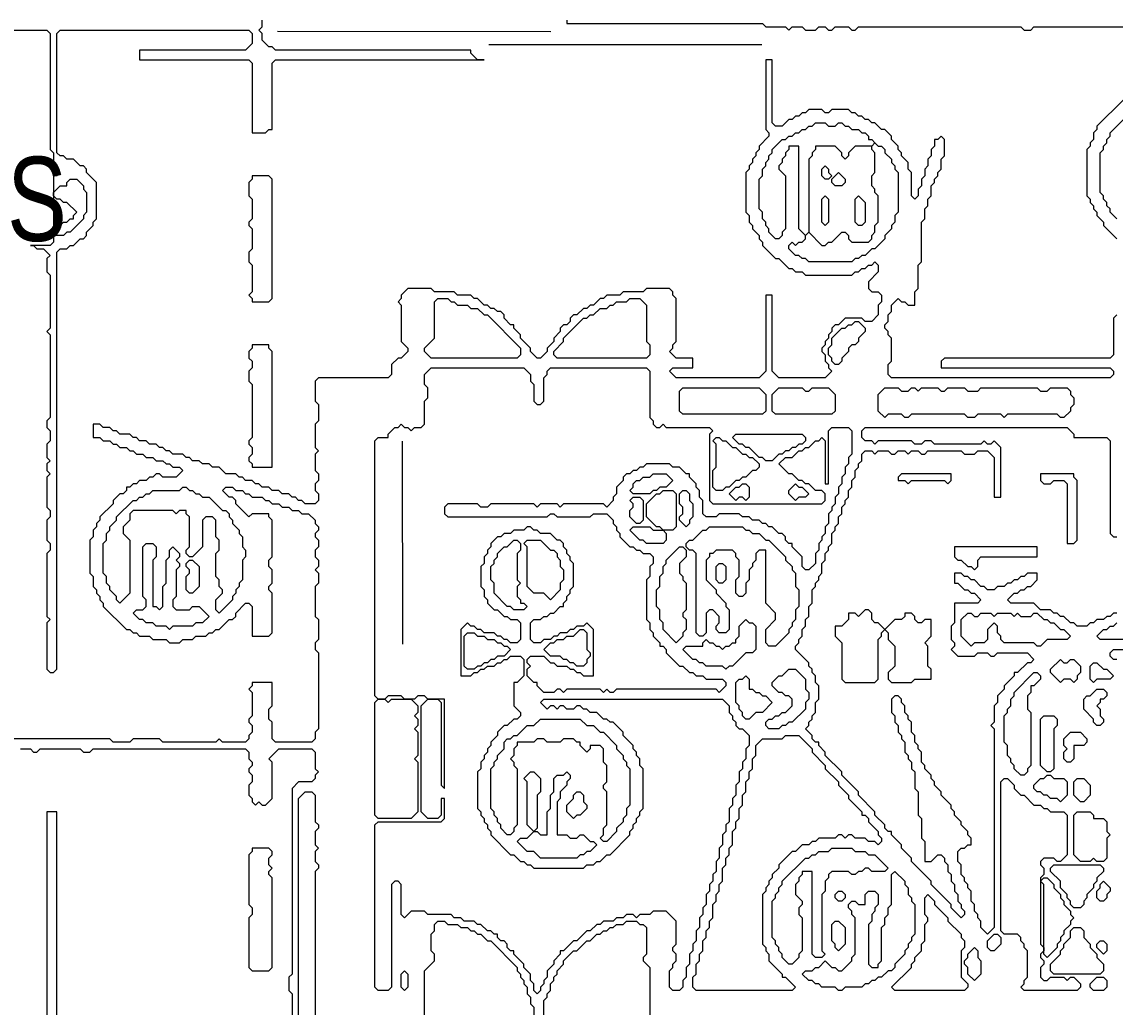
# Model space of a CAD drawing. Extents: x 25 to 4929, y 26 to 3478.
# Drawn here: x 3098.4 to 3428.5, y 2004 to 2301.5 of the extents above; entities that cross this region are included whole.
import ezdxf

# ---------------------------------------------------------------- set-up
doc = ezdxf.new("R2010")
doc.units = 0
for name, color, linetype, lineweight in [('OCR_TEXT', 6, 'Continuous', 0), ('TRACE_CURVE', 6, 'Continuous', 0), ('TRACE_STRAIGHT', 5, 'Continuous', 0), ('TRACE_TEXT_SYMBOL', 6, 'Continuous', 0)]:
    doc.layers.add(name, color=color, linetype=linetype, lineweight=lineweight)
doc.styles.add('wqy-unicode', font='wqy-unicode.lff')

msp = doc.modelspace()

# ---------------------------------------------------------------- linework, layer by layer
at = {"layer": 'TRACE_CURVE', "color": 6}
for points in [[(3106, 2151), (3106, 2145), (3107, 2144), (3107, 2142), (3106, 2141), (3106, 2122), (3107, 2121), (3106, 2120), (3106, 2106), (3107, 2105), (3108, 2105), (3109, 2106), (3109, 2232), (3110, 2233), (3112, 2233), (3113, 2234), (3114, 2234), (3116, 2236), (3117, 2236), (3118, 2237), (3118, 2238), (3120, 2240), (3120, 2241), (3121, 2242), (3121, 2253), (3118, 2256), (3118, 2257), (3117, 2258), (3116, 2258), (3114, 2260), (3112, 2260), (3111, 2261), (3110, 2261), (3109, 2262), (3109, 2298), (3110, 2299), (3167, 2299), (3168, 2298), (3168, 2295), (3166, 2293), (3134, 2293), (3134, 2290), (3167, 2290), (3168, 2289), (3168, 2268), (3172, 2268), (3173, 2269), (3174, 2269), (3174, 2289), (3175, 2290), (3238, 2290), (3236, 2290), (3234, 2292), (3234, 2293), (3175, 2293), (3174, 2294), (3173, 2294), (3171, 2296), (3171, 2298), (3170, 2299), (3171, 2300), (3171, 2302)], [(3055, 2299), (3106, 2299), (3107, 2298), (3107, 2263), (3108, 2262), (3108, 2257)], [(3341, 2274), (3340, 2275), (3336, 2275), (3335, 2274), (3334, 2274), (3333, 2273), (3332, 2273), (3331, 2272), (3330, 2272), (3328, 2270), (3326, 2270), (3325, 2271), (3325, 2290), (3323, 2290), (3323, 2269), (3324, 2268), (3324, 2267), (3321, 2264), (3321, 2263), (3320, 2262), (3320, 2261), (3319, 2260), (3319, 2259), (3318, 2258), (3318, 2257), (3317, 2256), (3317, 2244), (3318, 2243), (3318, 2241), (3319, 2240), (3319, 2239), (3321, 2237), (3321, 2236), (3322, 2235), (3322, 2234), (3326, 2230), (3327, 2230), (3330, 2227), (3331, 2227), (3332, 2226), (3334, 2226), (3335, 2225), (3349, 2225), (3350, 2226), (3351, 2226), (3352, 2227), (3353, 2227), (3354, 2228), (3355, 2228), (3356, 2229), (3357, 2228), (3357, 2226), (3354, 2223), (3354, 2221), (3355, 2220), (3357, 2220), (3358, 2219), (3358, 2217), (3357, 2216), (3357, 2213), (3355, 2211), (3353, 2211), (3352, 2212), (3347, 2212)], [(3361, 2216), (3363, 2218), (3364, 2217), (3365, 2217), (3366, 2216), (3368, 2216), (3368, 2220), (3369, 2221), (3369, 2228), (3370, 2229), (3370, 2241), (3371, 2242), (3371, 2245), (3372, 2246), (3372, 2248), (3373, 2249), (3373, 2252), (3374, 2253), (3374, 2254), (3375, 2255), (3375, 2256), (3376, 2257), (3376, 2260), (3377, 2261), (3377, 2266), (3376, 2267), (3375, 2266), (3374, 2266), (3374, 2264), (3373, 2263), (3373, 2261), (3372, 2260), (3372, 2258), (3371, 2257), (3371, 2255), (3370, 2254), (3370, 2252), (3369, 2251), (3369, 2249), (3368, 2248), (3367, 2249), (3367, 2256), (3366, 2257), (3366, 2259), (3364, 2261), (3364, 2262), (3363, 2263), (3363, 2264), (3361, 2266), (3361, 2267), (3359, 2269), (3358, 2269), (3356, 2271), (3355, 2271), (3354, 2272), (3353, 2272), (3352, 2273), (3351, 2273), (3350, 2274), (3349, 2274), (3348, 2275), (3343, 2275), (3342, 2274), (3341, 2274)], [(3337, 2270), (3338, 2271), (3341, 2271), (3342, 2270), (3344, 2270), (3345, 2271), (3346, 2271), (3347, 2270), (3348, 2270), (3349, 2269), (3351, 2269), (3352, 2268), (3353, 2268), (3354, 2267), (3354, 2266), (3355, 2266), (3356, 2265), (3355, 2264), (3350, 2264), (3348, 2262), (3348, 2261), (3347, 2260), (3346, 2261), (3346, 2262), (3344, 2264), (3338, 2264), (3338, 2263), (3337, 2262), (3337, 2261), (3336, 2260), (3336, 2238), (3335, 2237), (3333, 2239), (3333, 2264), (3330, 2264), (3330, 2263), (3329, 2262), (3329, 2261), (3328, 2260), (3328, 2259), (3327, 2258), (3327, 2257), (3329, 2255), (3329, 2239), (3328, 2238), (3328, 2237), (3327, 2236), (3326, 2236), (3324, 2238), (3324, 2239), (3323, 2240), (3323, 2241), (3322, 2242), (3322, 2244), (3321, 2245), (3321, 2254), (3322, 2255), (3322, 2257), (3323, 2258), (3323, 2259), (3324, 2260), (3324, 2261), (3325, 2262), (3325, 2263)], [(3325, 2263), (3328, 2266), (3329, 2266), (3330, 2267), (3331, 2267), (3332, 2268), (3333, 2268), (3334, 2269), (3335, 2269), (3336, 2270), (3337, 2270)], [(3108, 2257), (3109, 2257), (3110, 2256), (3109, 2255), (3108, 2255), (3108, 2239), (3109, 2240), (3110, 2240), (3111, 2241), (3112, 2241), (3113, 2242), (3114, 2242), (3114, 2243), (3115, 2244), (3112, 2247), (3111, 2247), (3110, 2248), (3109, 2248), (3108, 2249), (3108, 2250), (3110, 2252), (3112, 2252), (3112, 2253), (3113, 2254), (3115, 2254), (3117, 2252), (3117, 2251), (3118, 2250), (3118, 2244), (3117, 2243), (3117, 2242), (3113, 2238), (3112, 2238), (3111, 2237), (3108, 2237), (3108, 2235), (3107, 2234), (3101, 2234), (3102, 2234), (3103, 2233), (3105, 2233), (3107, 2231), (3106, 2230), (3106, 2226), (3107, 2225), (3107, 2209), (3106, 2208), (3107, 2207), (3107, 2182), (3106, 2181), (3106, 2179), (3107, 2178), (3107, 2175), (3106, 2174), (3106, 2170), (3107, 2169), (3106, 2168), (3106, 2166), (3107, 2165), (3106, 2164), (3106, 2155), (3107, 2154), (3107, 2152), (3106, 2151)], [(3252, 2203), (3249, 2206), (3249, 2207), (3247, 2209), (3247, 2210), (3246, 2210), (3244, 2212), (3244, 2213), (3243, 2214), (3242, 2214), (3241, 2215), (3240, 2215), (3239, 2216), (3238, 2216), (3236, 2218), (3235, 2218), (3234, 2219), (3230, 2219), (3229, 2220), (3223, 2220), (3222, 2221), (3215, 2221), (3213, 2219), (3213, 2218), (3212, 2217), (3213, 2216), (3213, 2205), (3215, 2203), (3215, 2202), (3213, 2200), (3212, 2200), (3210, 2198), (3210, 2195), (3209, 2194), (3188, 2194), (3187, 2193), (3187, 2187), (3188, 2186), (3188, 2181), (3187, 2180), (3187, 2173), (3188, 2172), (3187, 2171), (3187, 2166), (3188, 2165), (3188, 2163), (3187, 2162), (3187, 2160), (3188, 2159), (3188, 2157), (3187, 2156), (3184, 2156), (3183, 2157), (3182, 2157), (3181, 2158), (3180, 2158), (3179, 2159), (3177, 2159), (3176, 2160), (3174, 2160), (3173, 2161), (3171, 2161), (3170, 2162), (3169, 2162)], [(3347, 2212), (3345, 2210), (3344, 2210), (3343, 2209), (3343, 2208), (3342, 2207), (3342, 2206), (3341, 2205), (3341, 2204), (3340, 2203), (3340, 2202), (3341, 2201), (3341, 2199), (3342, 2198), (3342, 2197), (3343, 2196), (3341, 2194), (3327, 2194), (3325, 2196), (3325, 2219), (3323, 2219), (3323, 2196), (3321, 2194), (3296, 2194), (3294, 2196), (3295, 2197), (3301, 2197), (3301, 2200), (3296, 2200), (3294, 2202), (3295, 2203), (3295, 2204), (3296, 2205), (3296, 2218), (3295, 2219), (3295, 2220), (3294, 2221), (3287, 2221), (3286, 2220), (3280, 2220), (3279, 2219), (3275, 2219), (3274, 2218), (3273, 2218), (3271, 2216), (3270, 2216), (3269, 2215), (3268, 2215), (3266, 2213), (3265, 2213), (3264, 2212), (3264, 2211), (3263, 2210), (3262, 2210), (3261, 2209), (3261, 2208), (3259, 2206), (3259, 2205), (3257, 2203), (3257, 2202), (3255, 2200), (3254, 2200), (3252, 2202), (3252, 2203)], [(3429, 2213), (3428, 2212), (3428, 2201), (3427, 2200), (3377, 2200), (3376, 2199), (3376, 2197), (3427, 2197), (3428, 2196), (3428, 2195), (3427, 2194), (3361, 2194), (3360, 2195), (3360, 2198), (3361, 2199), (3361, 2206), (3360, 2207), (3360, 2208), (3359, 2209), (3359, 2210), (3360, 2211), (3360, 2213), (3361, 2214), (3361, 2216)], [(3215, 2179), (3216, 2178), (3217, 2179), (3219, 2179), (3220, 2180), (3220, 2187), (3221, 2188), (3221, 2191), (3220, 2192), (3220, 2195), (3222, 2197)], [(3222, 2197), (3250, 2197), (3252, 2195), (3252, 2193), (3253, 2192), (3253, 2187), (3254, 2186), (3255, 2186), (3256, 2187), (3256, 2194), (3257, 2195), (3257, 2196), (3258, 2197), (3287, 2197), (3288, 2196), (3288, 2182), (3289, 2181), (3289, 2180), (3290, 2179), (3291, 2179), (3292, 2180), (3293, 2179), (3306, 2179), (3307, 2178), (3306, 2177), (3306, 2157), (3307, 2156), (3340, 2156), (3341, 2157), (3341, 2159), (3340, 2160), (3338, 2160), (3336, 2162), (3335, 2162), (3334, 2163), (3333, 2163), (3331, 2165), (3330, 2165), (3327, 2168), (3329, 2170), (3331, 2170), (3333, 2172), (3334, 2172), (3335, 2173), (3336, 2173), (3338, 2175), (3339, 2175), (3340, 2176), (3341, 2175), (3341, 2162), (3342, 2162), (3342, 2178), (3343, 2179), (3348, 2179), (3349, 2178), (3349, 2171), (3348, 2170), (3348, 2168), (3347, 2167), (3347, 2165), (3346, 2164), (3346, 2162), (3345, 2161), (3345, 2159)], [(3169, 2162), (3168, 2163), (3166, 2163), (3165, 2164), (3164, 2164), (3163, 2165), (3160, 2165), (3158, 2167), (3156, 2167), (3155, 2168), (3153, 2168), (3152, 2169), (3150, 2169), (3149, 2170), (3148, 2170), (3147, 2171), (3144, 2171), (3143, 2172), (3142, 2172), (3141, 2173), (3140, 2173), (3139, 2174), (3137, 2174), (3136, 2175), (3134, 2175), (3133, 2176), (3132, 2176), (3131, 2177), (3128, 2177), (3127, 2178), (3126, 2178), (3125, 2179), (3123, 2179), (3122, 2180), (3120, 2180), (3120, 2176), (3122, 2176), (3123, 2175), (3125, 2175), (3126, 2174), (3127, 2174), (3128, 2173), (3130, 2173), (3131, 2172), (3132, 2172), (3133, 2171), (3135, 2171), (3136, 2170), (3138, 2170), (3139, 2169), (3141, 2169), (3142, 2168), (3143, 2168), (3144, 2167), (3146, 2167), (3147, 2166), (3145, 2164), (3141, 2164), (3140, 2165), (3139, 2165), (3138, 2164), (3137, 2164), (3136, 2163), (3134, 2163)], [(3245, 2023), (3244, 2024), (3243, 2024), (3242, 2025), (3242, 2026), (3241, 2026), (3240, 2027), (3239, 2027), (3237, 2029), (3236, 2029), (3235, 2030), (3232, 2030), (3231, 2031), (3229, 2031), (3228, 2032), (3221, 2032), (3220, 2033), (3216, 2033), (3214, 2031), (3213, 2032), (3213, 2041), (3212, 2042), (3211, 2042), (3210, 2041), (3210, 2010), (3209, 2009), (3206, 2009), (3205, 2010), (3205, 2059), (3206, 2060), (3225, 2060), (3226, 2061), (3226, 2067), (3225, 2067), (3225, 2062), (3224, 2061), (3221, 2061), (3219, 2063), (3219, 2095), (3221, 2097), (3224, 2097), (3225, 2096), (3225, 2071), (3226, 2070), (3226, 2097), (3221, 2097), (3220, 2098), (3218, 2098), (3217, 2097), (3214, 2097), (3213, 2098), (3209, 2098), (3208, 2097), (3206, 2097), (3205, 2098), (3205, 2175), (3206, 2176), (3209, 2176), (3209, 2177), (3211, 2179), (3212, 2179), (3213, 2180), (3214, 2179), (3215, 2179)], [(3352, 2178), (3353, 2179), (3414, 2179), (3416, 2177), (3416, 2176), (3426, 2176), (3427, 2175), (3427, 2147), (3428, 2146), (3429, 2146)], [(3357, 2172), (3360, 2172), (3361, 2171), (3362, 2171), (3363, 2172), (3365, 2172), (3366, 2171), (3367, 2172), (3369, 2172), (3370, 2171), (3371, 2171), (3372, 2172), (3382, 2172), (3383, 2171), (3386, 2171), (3387, 2172), (3390, 2172), (3392, 2170), (3392, 2158), (3394, 2158), (3394, 2173), (3392, 2175), (3391, 2174), (3390, 2174), (3389, 2175), (3388, 2174), (3374, 2174), (3373, 2175), (3371, 2175), (3370, 2174), (3368, 2174), (3367, 2175), (3357, 2175), (3356, 2174), (3355, 2175), (3353, 2175), (3352, 2176), (3352, 2178)], [(3338, 2084), (3337, 2085), (3337, 2086), (3335, 2088), (3336, 2089), (3336, 2090), (3337, 2091), (3337, 2092), (3338, 2093), (3338, 2096), (3339, 2097), (3339, 2101), (3338, 2102), (3338, 2104), (3337, 2105), (3337, 2106), (3336, 2107), (3336, 2108), (3332, 2112), (3332, 2113), (3333, 2114), (3333, 2115), (3334, 2116), (3334, 2118), (3335, 2119), (3335, 2121), (3336, 2122), (3336, 2125), (3337, 2126), (3337, 2130), (3338, 2131), (3338, 2132), (3339, 2133), (3339, 2134), (3340, 2135), (3340, 2138), (3341, 2139), (3341, 2141), (3342, 2142), (3342, 2143), (3343, 2144), (3343, 2147), (3344, 2148), (3344, 2149), (3345, 2150), (3345, 2152), (3346, 2153), (3346, 2155), (3347, 2156), (3347, 2157), (3348, 2158), (3348, 2160), (3349, 2161), (3349, 2163), (3350, 2164), (3350, 2166), (3351, 2167), (3351, 2168), (3352, 2169), (3352, 2171), (3353, 2172), (3355, 2172), (3356, 2171), (3357, 2172)], [(3345, 2159), (3344, 2158), (3344, 2156), (3343, 2155), (3343, 2154), (3342, 2153), (3342, 2150), (3341, 2149), (3341, 2147), (3340, 2146), (3340, 2145), (3339, 2144), (3339, 2142), (3338, 2141), (3338, 2138), (3336, 2136), (3335, 2136), (3334, 2137), (3334, 2140), (3331, 2143), (3331, 2144), (3330, 2144), (3329, 2145), (3329, 2146), (3328, 2147), (3327, 2147), (3325, 2149), (3324, 2149), (3323, 2150), (3322, 2150), (3321, 2151), (3319, 2151), (3318, 2152), (3316, 2152), (3315, 2153), (3309, 2153), (3308, 2152), (3305, 2152), (3304, 2153), (3304, 2157), (3303, 2158), (3303, 2160), (3302, 2161), (3302, 2162), (3300, 2164), (3300, 2165), (3299, 2165), (3297, 2167), (3295, 2167), (3294, 2168), (3287, 2168), (3286, 2167), (3285, 2167), (3284, 2166), (3283, 2166), (3282, 2165), (3281, 2165), (3280, 2164), (3280, 2163), (3278, 2161), (3278, 2159), (3277, 2158), (3277, 2157), (3275, 2155)], [(3134, 2163), (3133, 2162), (3132, 2162), (3131, 2161), (3130, 2161), (3130, 2160), (3129, 2159), (3128, 2159), (3126, 2157), (3126, 2156), (3122, 2152), (3122, 2151), (3121, 2150), (3121, 2149), (3120, 2148), (3120, 2146), (3119, 2145), (3119, 2135), (3120, 2134), (3120, 2131), (3121, 2130), (3121, 2129), (3122, 2128), (3122, 2127), (3123, 2126), (3123, 2125), (3130, 2118), (3131, 2118), (3132, 2117), (3133, 2117), (3134, 2116), (3137, 2116), (3138, 2115), (3142, 2115), (3143, 2114), (3146, 2114), (3147, 2115), (3150, 2115), (3151, 2116), (3154, 2116), (3155, 2117), (3156, 2117), (3157, 2118), (3158, 2118), (3161, 2121), (3162, 2121), (3163, 2122), (3163, 2123), (3166, 2126), (3167, 2126), (3168, 2125), (3168, 2116), (3173, 2116), (3174, 2117), (3174, 2129), (3173, 2130), (3173, 2131), (3174, 2132), (3174, 2136), (3173, 2137), (3173, 2139), (3174, 2140), (3174, 2151), (3173, 2152)], [(3131, 2129), (3128, 2126), (3127, 2127), (3127, 2128), (3125, 2130), (3125, 2131), (3124, 2132), (3124, 2134), (3123, 2135), (3123, 2144), (3124, 2145), (3124, 2147), (3125, 2148), (3125, 2149), (3127, 2151), (3127, 2152), (3132, 2157), (3133, 2157), (3134, 2158), (3135, 2158), (3136, 2159), (3137, 2159), (3138, 2160), (3146, 2160)], [(3146, 2160), (3147, 2161), (3148, 2161), (3149, 2160), (3150, 2160), (3151, 2159), (3152, 2159), (3153, 2158), (3155, 2158), (3159, 2154), (3160, 2154), (3161, 2153), (3161, 2152), (3162, 2151), (3162, 2150), (3164, 2148), (3164, 2147), (3165, 2146), (3165, 2143), (3166, 2142), (3166, 2140), (3165, 2139), (3165, 2133), (3164, 2132), (3164, 2131), (3163, 2130), (3163, 2129), (3162, 2128), (3162, 2127), (3158, 2123), (3157, 2124), (3157, 2127), (3159, 2129), (3159, 2130), (3158, 2131), (3158, 2133), (3157, 2134), (3157, 2141), (3158, 2142), (3158, 2145), (3157, 2146), (3157, 2151), (3156, 2152), (3154, 2152), (3153, 2151), (3153, 2143), (3150, 2140), (3149, 2140), (3148, 2141), (3148, 2142), (3149, 2143), (3149, 2152), (3148, 2153), (3148, 2154), (3146, 2154), (3145, 2153), (3144, 2154), (3132, 2154), (3131, 2153), (3131, 2151), (3129, 2149), (3129, 2147), (3131, 2145), (3131, 2129)], [(3173, 2152), (3173, 2153), (3168, 2153), (3167, 2152), (3163, 2156), (3163, 2157), (3162, 2158), (3161, 2158), (3159, 2160), (3160, 2161), (3162, 2161), (3163, 2160), (3165, 2160), (3166, 2159), (3167, 2159), (3168, 2158), (3171, 2158), (3172, 2157), (3173, 2157), (3174, 2156), (3176, 2156), (3177, 2155), (3179, 2155), (3180, 2154), (3182, 2154), (3183, 2153), (3185, 2153), (3187, 2151), (3187, 2150), (3188, 2149), (3188, 2148), (3187, 2147), (3187, 2146), (3188, 2145), (3188, 2143), (3187, 2142), (3187, 2140), (3188, 2139), (3188, 2137), (3187, 2136), (3188, 2135), (3188, 2132), (3187, 2131), (3187, 2122), (3188, 2121), (3188, 2115), (3187, 2114), (3187, 2112), (3188, 2111), (3188, 2088), (3187, 2087), (3187, 2085), (3186, 2084), (3175, 2084), (3174, 2085), (3174, 2090), (3173, 2091), (3173, 2094), (3174, 2095), (3174, 2102), (3168, 2102), (3168, 2101), (3167, 2100), (3168, 2099)], [(3275, 2155), (3274, 2156), (3262, 2156), (3261, 2155), (3260, 2156), (3255, 2156), (3254, 2155), (3253, 2156), (3240, 2156), (3239, 2155), (3237, 2155), (3236, 2156), (3227, 2156), (3226, 2155), (3226, 2153), (3227, 2152), (3257, 2152), (3258, 2153), (3259, 2153), (3260, 2152), (3270, 2152), (3271, 2153), (3275, 2153), (3277, 2151), (3277, 2150), (3278, 2149), (3278, 2148), (3279, 2147), (3279, 2146), (3282, 2143), (3283, 2143), (3284, 2142), (3285, 2142), (3286, 2141), (3288, 2141), (3289, 2140), (3289, 2138), (3288, 2137), (3288, 2134), (3287, 2133), (3287, 2121), (3288, 2120), (3288, 2118), (3289, 2117), (3289, 2116), (3291, 2114), (3291, 2113), (3292, 2113), (3293, 2112), (3293, 2111), (3297, 2107), (3298, 2107), (3300, 2105), (3301, 2105), (3302, 2104), (3304, 2104), (3305, 2103), (3310, 2103), (3311, 2102), (3311, 2101), (3309, 2099), (3308, 2100), (3278, 2100), (3277, 2099)], [(3264, 2140), (3263, 2141), (3263, 2142), (3262, 2143), (3262, 2144), (3261, 2145), (3260, 2145), (3258, 2147), (3255, 2147), (3254, 2148), (3253, 2148), (3252, 2149), (3251, 2149), (3250, 2148), (3247, 2148), (3246, 2147), (3244, 2147), (3243, 2146), (3242, 2146), (3240, 2144), (3240, 2143), (3239, 2142), (3239, 2141), (3238, 2140), (3238, 2138), (3237, 2137), (3237, 2131), (3238, 2130), (3238, 2128), (3239, 2127), (3239, 2126), (3241, 2124), (3242, 2124), (3244, 2122), (3245, 2122), (3246, 2121), (3248, 2121), (3249, 2120), (3249, 2115), (3248, 2114), (3246, 2114), (3245, 2115), (3244, 2115), (3243, 2116), (3242, 2116), (3241, 2117), (3238, 2117), (3237, 2118), (3236, 2118), (3235, 2119), (3234, 2119), (3233, 2120), (3231, 2118), (3231, 2104), (3234, 2104), (3235, 2105), (3236, 2105), (3237, 2106), (3238, 2106), (3239, 2107), (3241, 2107), (3242, 2108), (3243, 2108), (3244, 2109)], [(3305, 2148), (3306, 2149), (3316, 2149), (3317, 2148), (3318, 2148), (3319, 2147), (3321, 2147), (3323, 2145), (3324, 2145), (3329, 2140), (3329, 2139), (3331, 2137), (3331, 2136), (3332, 2135), (3332, 2131), (3333, 2130), (3333, 2125), (3332, 2124), (3332, 2121), (3331, 2120), (3331, 2119), (3330, 2118), (3330, 2117), (3326, 2113), (3324, 2113), (3323, 2114), (3323, 2118), (3326, 2121), (3326, 2123), (3323, 2126), (3323, 2142), (3321, 2142), (3320, 2141), (3320, 2139), (3319, 2138), (3319, 2137), (3318, 2136), (3318, 2133), (3317, 2132), (3317, 2129), (3316, 2128), (3315, 2128), (3314, 2129), (3314, 2133), (3315, 2134), (3315, 2139), (3314, 2140), (3314, 2141), (3313, 2142), (3308, 2142), (3307, 2141), (3306, 2141), (3306, 2140), (3305, 2139), (3305, 2133), (3308, 2130), (3308, 2129), (3311, 2126), (3311, 2125), (3312, 2124), (3312, 2118), (3311, 2117), (3309, 2117), (3308, 2118)], [(3308, 2118), (3308, 2119), (3309, 2120), (3309, 2122), (3307, 2124), (3306, 2124), (3305, 2123), (3305, 2117), (3304, 2116), (3303, 2116), (3302, 2117), (3302, 2141), (3301, 2142), (3300, 2142), (3299, 2143), (3299, 2144), (3300, 2145), (3301, 2145), (3304, 2148), (3305, 2148)], [(3277, 2099), (3276, 2099), (3275, 2100), (3274, 2099), (3273, 2100), (3263, 2100), (3262, 2099), (3261, 2100), (3260, 2100), (3259, 2099), (3256, 2099), (3254, 2101), (3254, 2102), (3253, 2102), (3251, 2104), (3251, 2106), (3252, 2107), (3251, 2108), (3251, 2109), (3252, 2110), (3256, 2110), (3258, 2108), (3259, 2108), (3260, 2107), (3263, 2107), (3264, 2106), (3265, 2106), (3266, 2105), (3267, 2105), (3268, 2104), (3271, 2104), (3271, 2118), (3269, 2120), (3268, 2119), (3266, 2119), (3265, 2118), (3264, 2118), (3263, 2117), (3261, 2117), (3260, 2116), (3259, 2116), (3258, 2115), (3256, 2115), (3255, 2114), (3253, 2114), (3252, 2115), (3252, 2120), (3253, 2121), (3255, 2121), (3256, 2122), (3257, 2122), (3258, 2123), (3259, 2123), (3261, 2125), (3262, 2125), (3262, 2126), (3263, 2127), (3263, 2128), (3264, 2129), (3264, 2130), (3265, 2131), (3265, 2138), (3264, 2139), (3264, 2140)], [(3411, 2123), (3410, 2123), (3409, 2124), (3406, 2124), (3404, 2126), (3397, 2126), (3396, 2127), (3398, 2129), (3399, 2129), (3400, 2130), (3401, 2130), (3402, 2131), (3403, 2131), (3405, 2133), (3405, 2135), (3402, 2135), (3401, 2134), (3400, 2134), (3399, 2133), (3398, 2133), (3397, 2132), (3396, 2132), (3395, 2131), (3393, 2131), (3392, 2130), (3390, 2130), (3389, 2131), (3388, 2131), (3386, 2133), (3385, 2133), (3384, 2134), (3383, 2134), (3382, 2135), (3380, 2135), (3380, 2132), (3381, 2132), (3383, 2130), (3384, 2130), (3385, 2129), (3386, 2129), (3388, 2127), (3387, 2126), (3380, 2126), (3380, 2120), (3379, 2119), (3379, 2115), (3380, 2114), (3380, 2113), (3379, 2112), (3381, 2110), (3386, 2110), (3387, 2111), (3390, 2111), (3391, 2110), (3392, 2110), (3393, 2111), (3402, 2111), (3404, 2109), (3403, 2108), (3402, 2108), (3399, 2105), (3398, 2105), (3398, 2104), (3395, 2101)], [(3429, 2123), (3428, 2123), (3427, 2122), (3426, 2122), (3425, 2121), (3423, 2121), (3422, 2120), (3421, 2120), (3420, 2119), (3417, 2119), (3416, 2120), (3415, 2120), (3413, 2122), (3412, 2122), (3411, 2123)], [(3432, 2115), (3424, 2115), (3423, 2116), (3425, 2118), (3426, 2118), (3427, 2119), (3428, 2119), (3429, 2120)], [(3244, 2109), (3245, 2109), (3246, 2110), (3249, 2110), (3250, 2109), (3250, 2104), (3248, 2102), (3247, 2102), (3247, 2095), (3249, 2093), (3249, 2092), (3248, 2091), (3247, 2091), (3245, 2089), (3244, 2089), (3242, 2087), (3242, 2086), (3240, 2084), (3240, 2083), (3239, 2082), (3239, 2081), (3238, 2080), (3238, 2079), (3237, 2078), (3237, 2076), (3236, 2075), (3236, 2064), (3237, 2063), (3237, 2062), (3238, 2061), (3238, 2060), (3239, 2059), (3239, 2058), (3240, 2057), (3240, 2056), (3246, 2050), (3247, 2050), (3249, 2048), (3250, 2048), (3251, 2047), (3252, 2047), (3253, 2046), (3268, 2046), (3269, 2047), (3271, 2047), (3272, 2048), (3273, 2048), (3275, 2050), (3276, 2050), (3282, 2056), (3282, 2057), (3283, 2058), (3283, 2059), (3284, 2060), (3284, 2061), (3285, 2062), (3285, 2063), (3286, 2064), (3286, 2076), (3285, 2077), (3285, 2079), (3284, 2080), (3284, 2081), (3283, 2082)], [(3429, 2109), (3428, 2109), (3427, 2110), (3427, 2111), (3428, 2112), (3433, 2112)], [(3395, 2101), (3395, 2100), (3393, 2098), (3393, 2096), (3392, 2095), (3392, 2090), (3391, 2089), (3392, 2088), (3392, 2028), (3390, 2026), (3388, 2028), (3388, 2030), (3387, 2031), (3387, 2032), (3386, 2033), (3386, 2035), (3385, 2036), (3385, 2039), (3384, 2040), (3384, 2041), (3383, 2042), (3383, 2043), (3382, 2044), (3382, 2047), (3381, 2048), (3381, 2051), (3382, 2052), (3383, 2052), (3384, 2053), (3385, 2053), (3385, 2055), (3384, 2056), (3384, 2057), (3382, 2059), (3382, 2060), (3380, 2062), (3380, 2063), (3379, 2064), (3379, 2065), (3376, 2068), (3376, 2069), (3374, 2071), (3374, 2072), (3373, 2073), (3373, 2074), (3371, 2076), (3371, 2077), (3370, 2078), (3370, 2081), (3369, 2082), (3369, 2083), (3368, 2084), (3368, 2086), (3367, 2087), (3367, 2090), (3366, 2091), (3366, 2092), (3365, 2093), (3365, 2095), (3364, 2096), (3364, 2097), (3363, 2098), (3362, 2098), (3361, 2097)], [(3168, 2099), (3168, 2092), (3167, 2091), (3167, 2090), (3168, 2089), (3168, 2087), (3167, 2086), (3167, 2085), (3166, 2084), (3159, 2084), (3158, 2085), (3157, 2084), (3141, 2084), (3140, 2085), (3132, 2085), (3131, 2084), (3126, 2084), (3125, 2085), (3081, 2085)], [(3283, 2082), (3283, 2083), (3280, 2086), (3280, 2087), (3277, 2090), (3276, 2090), (3275, 2091), (3274, 2091), (3272, 2093), (3270, 2093), (3269, 2094), (3268, 2094), (3267, 2095), (3266, 2095), (3265, 2094), (3263, 2094), (3262, 2095), (3261, 2095), (3260, 2094), (3259, 2095), (3258, 2095), (3257, 2094), (3255, 2096), (3256, 2097), (3310, 2097), (3312, 2095), (3312, 2093), (3313, 2092), (3313, 2091), (3314, 2090), (3314, 2089), (3315, 2088), (3316, 2088), (3318, 2086), (3318, 2083), (3317, 2082), (3317, 2079), (3316, 2078), (3316, 2076), (3315, 2075), (3315, 2072), (3314, 2071), (3314, 2068), (3313, 2067), (3313, 2065), (3312, 2064), (3312, 2060), (3311, 2059), (3311, 2057), (3310, 2056), (3310, 2053), (3309, 2052), (3309, 2049), (3308, 2048), (3308, 2045), (3307, 2044), (3307, 2042), (3306, 2041), (3306, 2039), (3305, 2038), (3305, 2035), (3304, 2034), (3304, 2032), (3303, 2031)], [(3361, 2097), (3361, 2093), (3362, 2092), (3362, 2090), (3363, 2089), (3363, 2087), (3364, 2086), (3364, 2085), (3365, 2084), (3365, 2081), (3366, 2080), (3366, 2079), (3367, 2078), (3367, 2076), (3368, 2075), (3368, 2070), (3369, 2069), (3369, 2062), (3370, 2061), (3370, 2055), (3371, 2054), (3371, 2048), (3373, 2048), (3375, 2050), (3376, 2050), (3377, 2049), (3377, 2048), (3378, 2047), (3378, 2045), (3379, 2044), (3379, 2042), (3380, 2041), (3380, 2039), (3381, 2038), (3381, 2036), (3382, 2035), (3382, 2034), (3383, 2033), (3383, 2032), (3382, 2031), (3379, 2034), (3379, 2035), (3373, 2041), (3373, 2042), (3367, 2048), (3367, 2049), (3364, 2052), (3364, 2053), (3361, 2056), (3361, 2057), (3360, 2057), (3359, 2058), (3359, 2059), (3356, 2062), (3356, 2063), (3351, 2068), (3351, 2069), (3346, 2074), (3346, 2075), (3341, 2080), (3341, 2081), (3339, 2083), (3339, 2084), (3338, 2084)], [(3242, 2061), (3241, 2062), (3241, 2063), (3240, 2064), (3240, 2076), (3241, 2077), (3241, 2078), (3242, 2079), (3242, 2080), (3244, 2082), (3244, 2084), (3245, 2085), (3246, 2085), (3247, 2086), (3248, 2086), (3251, 2089), (3253, 2089), (3255, 2091)], [(3255, 2091), (3267, 2091), (3269, 2089), (3271, 2089), (3273, 2087), (3274, 2087), (3278, 2083), (3278, 2082), (3280, 2080), (3280, 2079), (3281, 2078), (3281, 2077), (3282, 2076), (3282, 2065), (3281, 2064), (3281, 2062), (3280, 2061), (3280, 2060), (3278, 2058), (3278, 2057), (3275, 2054), (3274, 2054), (3273, 2055), (3274, 2056), (3274, 2058), (3275, 2059), (3275, 2069), (3274, 2070), (3274, 2071), (3275, 2072), (3275, 2077), (3274, 2078), (3274, 2082), (3273, 2083), (3270, 2083), (3270, 2082), (3269, 2081), (3267, 2083), (3267, 2084), (3266, 2084), (3265, 2085), (3262, 2085), (3261, 2084), (3257, 2084), (3256, 2085), (3254, 2085), (3253, 2084), (3248, 2084), (3248, 2083), (3247, 2082), (3247, 2080), (3246, 2079), (3247, 2078), (3247, 2077), (3248, 2076), (3248, 2059), (3247, 2058), (3247, 2057), (3246, 2056), (3245, 2056), (3243, 2058), (3243, 2059), (3242, 2060), (3242, 2061)], [(3328, 2085), (3329, 2086), (3333, 2086), (3337, 2082), (3337, 2081), (3341, 2077), (3341, 2076), (3345, 2072), (3345, 2071), (3348, 2068), (3348, 2067), (3352, 2063), (3352, 2062), (3353, 2062), (3354, 2061), (3354, 2060), (3357, 2057), (3357, 2056), (3358, 2055), (3358, 2054), (3357, 2053), (3356, 2054), (3354, 2054), (3353, 2055), (3350, 2055), (3349, 2056), (3348, 2056), (3347, 2055), (3346, 2056), (3345, 2056), (3344, 2055), (3339, 2055), (3338, 2054), (3337, 2054), (3336, 2053), (3334, 2053), (3332, 2051), (3331, 2051), (3327, 2047), (3327, 2046), (3325, 2044), (3325, 2043), (3324, 2042), (3324, 2041), (3323, 2040), (3323, 2039), (3322, 2038), (3322, 2023), (3323, 2022), (3323, 2021), (3324, 2020), (3324, 2018), (3328, 2014), (3328, 2013), (3329, 2013), (3332, 2010), (3331, 2009), (3302, 2009), (3301, 2010), (3301, 2013), (3302, 2014), (3302, 2017), (3303, 2018), (3303, 2020)], [(3303, 2020), (3304, 2021), (3304, 2024), (3305, 2025), (3305, 2027), (3306, 2028), (3306, 2030), (3307, 2031), (3307, 2035), (3308, 2036), (3308, 2038), (3309, 2039), (3309, 2041), (3310, 2042), (3310, 2046), (3311, 2047), (3311, 2049), (3312, 2050), (3312, 2052), (3313, 2053), (3313, 2057), (3314, 2058), (3314, 2060), (3315, 2061), (3315, 2064), (3316, 2065), (3316, 2068), (3317, 2069), (3317, 2072), (3318, 2073), (3318, 2075), (3319, 2076), (3319, 2079), (3320, 2080), (3320, 2083), (3322, 2085), (3328, 2085)], [(3098, 2082), (3101, 2082), (3102, 2081), (3103, 2081)], [(3103, 2081), (3104, 2082), (3116, 2082), (3117, 2081), (3119, 2081), (3120, 2082), (3166, 2082), (3167, 2081), (3167, 2079), (3168, 2078), (3168, 2077), (3167, 2076), (3167, 2075), (3168, 2074), (3168, 2072), (3167, 2071), (3167, 2068), (3168, 2067), (3168, 2066), (3169, 2065), (3170, 2066), (3171, 2065), (3172, 2065), (3174, 2067), (3174, 2078), (3173, 2079), (3176, 2082), (3186, 2082), (3187, 2081), (3187, 2076), (3188, 2075), (3187, 2074), (3187, 2073), (3186, 2072), (3182, 2072), (3180, 2070), (3180, 2014), (3179, 2013), (3179, 2009), (3180, 2008), (3180, 1997)], [(3109, 1958), (3109, 2063), (3106, 2063), (3106, 1960)], [(3361, 2044), (3362, 2045), (3365, 2042), (3365, 2041), (3366, 2040), (3366, 2038), (3367, 2037), (3367, 2036), (3368, 2035), (3368, 2026), (3367, 2025), (3367, 2024), (3366, 2023), (3366, 2022), (3365, 2021), (3365, 2020), (3362, 2017), (3362, 2016), (3361, 2015), (3360, 2015), (3358, 2013), (3357, 2013), (3356, 2012), (3355, 2012), (3354, 2011), (3353, 2011), (3352, 2010), (3347, 2010), (3346, 2009), (3345, 2009), (3344, 2010), (3340, 2010), (3339, 2011), (3338, 2011), (3337, 2012), (3336, 2012), (3334, 2014), (3335, 2015), (3337, 2015), (3338, 2016), (3339, 2016), (3341, 2018), (3343, 2016), (3344, 2016), (3345, 2015), (3346, 2015), (3349, 2018), (3349, 2019), (3350, 2020), (3350, 2031), (3349, 2032), (3349, 2033), (3348, 2034), (3348, 2035), (3349, 2036), (3350, 2036), (3351, 2035), (3353, 2035), (3353, 2038), (3354, 2039), (3356, 2039), (3357, 2038), (3357, 2035), (3356, 2034)], [(3356, 2034), (3356, 2033), (3355, 2032), (3355, 2030), (3354, 2029), (3354, 2017), (3355, 2016), (3357, 2016), (3357, 2017), (3358, 2018), (3358, 2028), (3359, 2029), (3359, 2031), (3360, 2032), (3360, 2034), (3361, 2035), (3361, 2044)], [(3223, 2029), (3224, 2030), (3226, 2030), (3227, 2029), (3230, 2029), (3231, 2028), (3233, 2028), (3234, 2027), (3235, 2027), (3236, 2026), (3237, 2026), (3239, 2024), (3240, 2024), (3248, 2016), (3248, 2015), (3249, 2014), (3249, 2013), (3250, 2012), (3250, 2011), (3251, 2010), (3251, 2008), (3252, 2007), (3252, 2005), (3253, 2004), (3253, 2000)], [(3303, 2031), (3303, 2028), (3302, 2027), (3302, 2024), (3301, 2023), (3301, 2021), (3300, 2020), (3300, 2017), (3299, 2016), (3299, 2013), (3298, 2012), (3298, 2010), (3297, 2009), (3295, 2009), (3294, 2010), (3294, 2015), (3295, 2016), (3295, 2017), (3296, 2018), (3296, 2020), (3295, 2021), (3295, 2022), (3296, 2023), (3296, 2030), (3293, 2033), (3289, 2033), (3288, 2032), (3285, 2032), (3284, 2031), (3283, 2032), (3281, 2032), (3280, 2031), (3278, 2031), (3277, 2030), (3274, 2030), (3273, 2029), (3272, 2029), (3270, 2027), (3269, 2027), (3266, 2024), (3265, 2024), (3262, 2021), (3261, 2021), (3261, 2020), (3259, 2018), (3259, 2017), (3257, 2015), (3257, 2013), (3256, 2012), (3256, 2011), (3255, 2010), (3255, 2009), (3254, 2008), (3253, 2009), (3253, 2011), (3252, 2012), (3252, 2014), (3250, 2016), (3250, 2017), (3247, 2020), (3247, 2021), (3246, 2021), (3245, 2022), (3245, 2023)], [(3256, 1999), (3256, 2006), (3257, 2007), (3257, 2008), (3258, 2009), (3258, 2011), (3259, 2012), (3259, 2013), (3260, 2014), (3260, 2015), (3262, 2017), (3262, 2018), (3265, 2021), (3266, 2021), (3269, 2024), (3270, 2024), (3272, 2026), (3273, 2026), (3274, 2027), (3275, 2027), (3276, 2028), (3277, 2028), (3278, 2029), (3280, 2029), (3281, 2030), (3284, 2030), (3285, 2029), (3286, 2029), (3287, 2028), (3287, 2020), (3286, 2019), (3286, 2018), (3288, 2016), (3288, 1993)], [(3220, 1992), (3220, 2015), (3223, 2018), (3223, 2020), (3222, 2021), (3222, 2026), (3223, 2027), (3223, 2029)]]:
    msp.add_lwpolyline(points, dxfattribs=at)
for points in [[(3355, 2264), (3356, 2265), (3357, 2264), (3358, 2264), (3359, 2263), (3359, 2262), (3361, 2260), (3361, 2259), (3362, 2258), (3362, 2257), (3363, 2256), (3363, 2244), (3362, 2243), (3362, 2241), (3361, 2240), (3361, 2239), (3359, 2237), (3359, 2236), (3356, 2233), (3355, 2233), (3353, 2231), (3352, 2231), (3351, 2230), (3350, 2230), (3349, 2229), (3336, 2229), (3335, 2230), (3334, 2230), (3333, 2231), (3332, 2231), (3330, 2233), (3330, 2234), (3331, 2235), (3332, 2234), (3333, 2235), (3334, 2235), (3335, 2236), (3335, 2237), (3336, 2238), (3340, 2234), (3341, 2234), (3342, 2235), (3343, 2235), (3346, 2238), (3347, 2238), (3348, 2237), (3348, 2236), (3349, 2235), (3354, 2235), (3355, 2236), (3355, 2237), (3356, 2238), (3356, 2240), (3357, 2241), (3357, 2249), (3356, 2250), (3356, 2251), (3355, 2252), (3355, 2255), (3356, 2256), (3356, 2262), (3355, 2263)], [(3340, 2257), (3341, 2258), (3342, 2257), (3342, 2256), (3343, 2255), (3342, 2254), (3341, 2254), (3340, 2255)], [(3345, 2256), (3347, 2254), (3347, 2253), (3346, 2252), (3344, 2252), (3343, 2253), (3343, 2254)], [(3340, 2248), (3341, 2249), (3342, 2248), (3342, 2241), (3341, 2240), (3340, 2241)], [(3350, 2248), (3351, 2249), (3353, 2247), (3353, 2241), (3352, 2240), (3351, 2240), (3350, 2241)], [(3223, 2217), (3224, 2218), (3227, 2218), (3228, 2217), (3229, 2217), (3230, 2216), (3233, 2216), (3234, 2215), (3236, 2215), (3238, 2213), (3239, 2213), (3249, 2203), (3249, 2201), (3248, 2200), (3222, 2200), (3220, 2202), (3220, 2203), (3223, 2206)], [(3281, 2217), (3282, 2218), (3285, 2218), (3287, 2216), (3287, 2205), (3288, 2204), (3288, 2201), (3287, 2200), (3260, 2200), (3259, 2201), (3259, 2202), (3262, 2205), (3262, 2206), (3268, 2212), (3269, 2212), (3270, 2213), (3271, 2213), (3273, 2215), (3275, 2215), (3276, 2216), (3277, 2216), (3278, 2217)], [(3349, 2210), (3350, 2211), (3351, 2211), (3353, 2209), (3353, 2208), (3351, 2206), (3351, 2205), (3350, 2204), (3349, 2204), (3348, 2203), (3348, 2202), (3346, 2200), (3346, 2199), (3345, 2198), (3344, 2198), (3343, 2199), (3343, 2200), (3342, 2201), (3342, 2203), (3343, 2204), (3343, 2206), (3346, 2209), (3347, 2209), (3348, 2210)], [(3297, 2190), (3298, 2191), (3321, 2191), (3323, 2189), (3323, 2184), (3322, 2183), (3298, 2183), (3297, 2184)], [(3327, 2191), (3334, 2191), (3335, 2190), (3336, 2190), (3337, 2191), (3342, 2191), (3344, 2189), (3344, 2184), (3343, 2183), (3326, 2183), (3325, 2184), (3325, 2189)], [(3359, 2191), (3363, 2191), (3364, 2190), (3366, 2190), (3367, 2191), (3368, 2191), (3369, 2190), (3370, 2191), (3375, 2191), (3376, 2190), (3377, 2190), (3378, 2191), (3383, 2191), (3384, 2190), (3387, 2190), (3388, 2191), (3405, 2191), (3406, 2190), (3408, 2190), (3409, 2191), (3414, 2191), (3415, 2190), (3415, 2189), (3416, 2188), (3416, 2186), (3415, 2185), (3415, 2184), (3413, 2182), (3412, 2182), (3411, 2183), (3396, 2183), (3395, 2182), (3394, 2183), (3387, 2183), (3386, 2182), (3384, 2182), (3383, 2183), (3367, 2183), (3366, 2182), (3365, 2182), (3364, 2183), (3360, 2183), (3359, 2182), (3357, 2184), (3357, 2189)], [(3307, 2175), (3308, 2176), (3309, 2176), (3310, 2175), (3311, 2175), (3313, 2173), (3314, 2173), (3316, 2171), (3317, 2171), (3318, 2170), (3319, 2170), (3321, 2168), (3321, 2167), (3320, 2166), (3319, 2166), (3317, 2164), (3316, 2164), (3315, 2163), (3314, 2163), (3312, 2161), (3311, 2161), (3310, 2160), (3308, 2160), (3307, 2161), (3307, 2166), (3308, 2167), (3308, 2174)], [(3313, 2176), (3314, 2177), (3334, 2177), (3335, 2176), (3335, 2175), (3334, 2174), (3333, 2174), (3332, 2173), (3331, 2173), (3330, 2172), (3329, 2172), (3328, 2171), (3327, 2171), (3325, 2169), (3323, 2169), (3322, 2170), (3321, 2170), (3318, 2173), (3317, 2173), (3316, 2174), (3315, 2174)], [(3288, 2164), (3289, 2165), (3293, 2165), (3295, 2163), (3293, 2161), (3291, 2161), (3290, 2160), (3289, 2160), (3288, 2159), (3283, 2159), (3282, 2160), (3283, 2161), (3283, 2162), (3284, 2163), (3285, 2163), (3286, 2164)], [(3315, 2161), (3316, 2162), (3317, 2162), (3318, 2161), (3318, 2158), (3317, 2157), (3316, 2158), (3315, 2158), (3314, 2157), (3312, 2159), (3314, 2161)], [(3332, 2162), (3333, 2161), (3334, 2161), (3336, 2159), (3335, 2158), (3333, 2158), (3332, 2157), (3330, 2159), (3330, 2160)], [(3291, 2159), (3292, 2160), (3295, 2160), (3296, 2159), (3296, 2149), (3295, 2148), (3292, 2148), (3291, 2149), (3290, 2149), (3287, 2152), (3287, 2156), (3290, 2159)], [(3297, 2159), (3298, 2160), (3299, 2160), (3300, 2159), (3300, 2157), (3301, 2156), (3301, 2152), (3300, 2151), (3300, 2150), (3299, 2149), (3297, 2151), (3297, 2152), (3298, 2153), (3298, 2155), (3297, 2156)], [(3282, 2157), (3283, 2158), (3285, 2158), (3286, 2157), (3286, 2151), (3285, 2150), (3284, 2150), (3282, 2152), (3282, 2154), (3283, 2155), (3283, 2156)], [(3282, 2148), (3283, 2149), (3288, 2149), (3289, 2148), (3292, 2148), (3293, 2147), (3293, 2145), (3292, 2144), (3287, 2144), (3286, 2145), (3285, 2145)], [(3135, 2143), (3136, 2144), (3138, 2144), (3139, 2143), (3139, 2140), (3138, 2139), (3138, 2125), (3139, 2125), (3140, 2124), (3141, 2125), (3141, 2131), (3142, 2132), (3142, 2139), (3143, 2140), (3143, 2142), (3144, 2143), (3146, 2141), (3146, 2140), (3145, 2139), (3146, 2138), (3146, 2137), (3145, 2136), (3145, 2128), (3144, 2127), (3144, 2125), (3145, 2124), (3149, 2124), (3150, 2125), (3152, 2125), (3155, 2122), (3153, 2120), (3151, 2120), (3150, 2119), (3144, 2119), (3143, 2118), (3142, 2119), (3139, 2119), (3138, 2120), (3136, 2120), (3135, 2121), (3134, 2121), (3132, 2123), (3133, 2124), (3135, 2124), (3136, 2125), (3136, 2127), (3135, 2128)], [(3247, 2145), (3248, 2145), (3249, 2144), (3249, 2142), (3248, 2141), (3248, 2133), (3249, 2132), (3248, 2131), (3248, 2128), (3249, 2127), (3249, 2126), (3250, 2126), (3251, 2125), (3250, 2124), (3247, 2124), (3246, 2125), (3245, 2125), (3241, 2129), (3241, 2132), (3240, 2133), (3240, 2137), (3241, 2138), (3241, 2139), (3242, 2140), (3242, 2141), (3244, 2143), (3245, 2143)], [(3250, 2144), (3251, 2145), (3255, 2145), (3258, 2142), (3259, 2142), (3260, 2141), (3260, 2140), (3261, 2139), (3261, 2137), (3262, 2136), (3262, 2133), (3261, 2132), (3261, 2130), (3258, 2127), (3256, 2129), (3253, 2129), (3251, 2131), (3251, 2143)], [(3297, 2143), (3298, 2143), (3299, 2142), (3299, 2140), (3297, 2138), (3297, 2135), (3298, 2134), (3298, 2133), (3299, 2132), (3299, 2124), (3298, 2123), (3298, 2122), (3299, 2121), (3299, 2118), (3298, 2117), (3298, 2116), (3296, 2114), (3292, 2118), (3292, 2120), (3291, 2121), (3291, 2124), (3290, 2125), (3290, 2130), (3291, 2131), (3291, 2134), (3292, 2135), (3292, 2137), (3293, 2138), (3293, 2139)], [(3148, 2138), (3149, 2139), (3150, 2139), (3152, 2137), (3152, 2131), (3150, 2129), (3149, 2129), (3148, 2130), (3148, 2134), (3149, 2135), (3149, 2136), (3148, 2137)], [(3308, 2137), (3309, 2138), (3310, 2138), (3311, 2137), (3311, 2133), (3310, 2132), (3309, 2132), (3308, 2133)], [(3384, 2123), (3385, 2123), (3386, 2122), (3387, 2122), (3388, 2123), (3391, 2123), (3392, 2122), (3393, 2123), (3397, 2123), (3398, 2122), (3399, 2123), (3400, 2122), (3403, 2122), (3404, 2123), (3405, 2123), (3407, 2121), (3408, 2121), (3409, 2120), (3410, 2120), (3412, 2118), (3413, 2118), (3415, 2116), (3414, 2115), (3408, 2115), (3406, 2113), (3405, 2113), (3404, 2114), (3395, 2114), (3394, 2115), (3394, 2116), (3393, 2117), (3393, 2119), (3392, 2120), (3390, 2118), (3390, 2115), (3389, 2114), (3386, 2114), (3385, 2113), (3382, 2116), (3382, 2121)], [(3317, 2121), (3318, 2120), (3319, 2120), (3320, 2119), (3320, 2112), (3319, 2111), (3317, 2111), (3313, 2107), (3312, 2107), (3311, 2106), (3310, 2107), (3305, 2107), (3304, 2108), (3303, 2108), (3302, 2109), (3301, 2109), (3298, 2112), (3299, 2113), (3304, 2113), (3304, 2114), (3305, 2115), (3306, 2114), (3307, 2114), (3308, 2113), (3309, 2113), (3310, 2112), (3311, 2113), (3312, 2113), (3313, 2114), (3314, 2114), (3314, 2115), (3315, 2116), (3315, 2119)], [(3232, 2116), (3233, 2117), (3235, 2117), (3236, 2116), (3238, 2116), (3239, 2115), (3241, 2115), (3242, 2114), (3243, 2114), (3244, 2113), (3245, 2113), (3246, 2112), (3244, 2110), (3242, 2110), (3241, 2109), (3240, 2109), (3239, 2108), (3238, 2108), (3237, 2107), (3236, 2107), (3235, 2106), (3233, 2106), (3232, 2107)], [(3267, 2118), (3268, 2118), (3269, 2117), (3269, 2112), (3270, 2111), (3270, 2110), (3269, 2109), (3269, 2108), (3268, 2107), (3266, 2107), (3265, 2108), (3264, 2108), (3263, 2109), (3262, 2109), (3261, 2110), (3258, 2110), (3256, 2112), (3258, 2114), (3259, 2114), (3260, 2115), (3262, 2115), (3263, 2116), (3265, 2116)], [(3330, 2106), (3332, 2106), (3335, 2103), (3335, 2100), (3336, 2099), (3336, 2097), (3335, 2096), (3335, 2094), (3331, 2090), (3330, 2090), (3329, 2089), (3328, 2089), (3327, 2088), (3324, 2088), (3323, 2089), (3323, 2090), (3324, 2091), (3325, 2091), (3326, 2092), (3327, 2092), (3328, 2093), (3329, 2093), (3331, 2095), (3331, 2097), (3330, 2098), (3329, 2098), (3328, 2099), (3327, 2099), (3325, 2101), (3325, 2102), (3327, 2104), (3328, 2104)], [(3412, 2109), (3413, 2108), (3414, 2108), (3415, 2109), (3416, 2109), (3418, 2107), (3418, 2105), (3417, 2104), (3417, 2103), (3416, 2102), (3415, 2103), (3413, 2103), (3412, 2102), (3409, 2105), (3409, 2106)], [(3421, 2107), (3422, 2108), (3423, 2108), (3425, 2106), (3426, 2106), (3428, 2104), (3427, 2103), (3423, 2103), (3422, 2102), (3421, 2103)], [(3316, 2103), (3317, 2104), (3318, 2103), (3318, 2100), (3319, 2100), (3320, 2099), (3321, 2099), (3322, 2098), (3323, 2098), (3325, 2096), (3322, 2093), (3320, 2093), (3318, 2091), (3317, 2091), (3316, 2092), (3316, 2093), (3315, 2094), (3315, 2095), (3314, 2096), (3314, 2102), (3315, 2103)], [(3404, 2105), (3405, 2105), (3406, 2104), (3406, 2103), (3404, 2101), (3403, 2101), (3403, 2099), (3402, 2098), (3402, 2094), (3403, 2093), (3403, 2077), (3402, 2076), (3402, 2075), (3401, 2074), (3400, 2074), (3398, 2076), (3398, 2077), (3397, 2078), (3397, 2079), (3396, 2080), (3396, 2083), (3395, 2084), (3395, 2092), (3396, 2093), (3396, 2094), (3397, 2095), (3397, 2097), (3398, 2098), (3398, 2099)], [(3423, 2100), (3425, 2100), (3426, 2099), (3426, 2098), (3425, 2097), (3424, 2097), (3424, 2096), (3423, 2095), (3424, 2094), (3424, 2092), (3425, 2091), (3425, 2090), (3424, 2089), (3423, 2089), (3422, 2090), (3422, 2091), (3419, 2094), (3419, 2097), (3420, 2098), (3421, 2098)], [(3205, 2096), (3206, 2097), (3208, 2097), (3209, 2096), (3210, 2097), (3216, 2097), (3218, 2095), (3218, 2093), (3217, 2092), (3218, 2091), (3218, 2089), (3217, 2088), (3218, 2087), (3218, 2080), (3217, 2079), (3218, 2078), (3218, 2063), (3216, 2061), (3206, 2061), (3205, 2062)], [(3406, 2091), (3407, 2092), (3410, 2092), (3411, 2091), (3411, 2089), (3410, 2088), (3410, 2076), (3409, 2075), (3408, 2075), (3406, 2077)], [(3415, 2087), (3418, 2087), (3420, 2085), (3420, 2084), (3419, 2083), (3416, 2083), (3416, 2079), (3415, 2078), (3414, 2078), (3413, 2079), (3413, 2081), (3414, 2082), (3413, 2083), (3413, 2085)], [(3262, 2074), (3263, 2075), (3264, 2074), (3264, 2073), (3263, 2072), (3263, 2071), (3261, 2069), (3261, 2067), (3260, 2066), (3260, 2056), (3263, 2056), (3264, 2055), (3266, 2055), (3267, 2056), (3268, 2056), (3270, 2054), (3271, 2054), (3272, 2053), (3270, 2051), (3269, 2051), (3268, 2050), (3267, 2050), (3266, 2049), (3255, 2049), (3253, 2051), (3251, 2051), (3248, 2054), (3249, 2055), (3251, 2055), (3253, 2057), (3254, 2057), (3255, 2056), (3257, 2056), (3257, 2063), (3258, 2064), (3258, 2068), (3259, 2069), (3259, 2073), (3260, 2074)], [(3252, 2075), (3253, 2075), (3255, 2073), (3255, 2069), (3254, 2068), (3254, 2058), (3253, 2057), (3251, 2059), (3251, 2072), (3250, 2073)], [(3394, 2072), (3395, 2073), (3396, 2073), (3398, 2071), (3398, 2070), (3400, 2068), (3401, 2068), (3404, 2065), (3406, 2065), (3407, 2064), (3408, 2064), (3409, 2063), (3413, 2063), (3414, 2062), (3414, 2050), (3412, 2048), (3411, 2048), (3410, 2049), (3407, 2049), (3406, 2048), (3406, 2047), (3407, 2046), (3407, 2044), (3406, 2043), (3406, 2023), (3407, 2022), (3407, 2021), (3406, 2020), (3406, 2019), (3407, 2018), (3407, 2017), (3406, 2016), (3406, 2013), (3407, 2012), (3408, 2012), (3409, 2013), (3413, 2013), (3414, 2012), (3415, 2013), (3416, 2013), (3418, 2011), (3418, 2010), (3417, 2009), (3401, 2009), (3400, 2010), (3401, 2011), (3401, 2012), (3402, 2013), (3402, 2021), (3401, 2022), (3401, 2023), (3400, 2024), (3400, 2025), (3399, 2026), (3395, 2026), (3394, 2027)], [(3407, 2073), (3408, 2074), (3409, 2074), (3410, 2073), (3413, 2073), (3414, 2072), (3414, 2068), (3412, 2066), (3411, 2067), (3409, 2067), (3408, 2068), (3407, 2068), (3406, 2069), (3405, 2069), (3404, 2070), (3404, 2071), (3406, 2073)], [(3416, 2072), (3417, 2073), (3419, 2073), (3421, 2071), (3421, 2068), (3419, 2066), (3418, 2066), (3416, 2068)], [(3184, 2069), (3186, 2069), (3187, 2068), (3187, 2060), (3188, 2059), (3188, 2058), (3187, 2057), (3187, 2053), (3188, 2052), (3187, 2051), (3187, 2048), (3188, 2047), (3188, 2046), (3187, 2045), (3187, 1992), (3189, 1990), (3189, 1946), (3188, 1945), (3183, 1945), (3182, 1946), (3182, 2067)], [(3265, 2068), (3266, 2069), (3267, 2069), (3268, 2068), (3268, 2066), (3269, 2065), (3269, 2064), (3267, 2062), (3266, 2062), (3265, 2061), (3263, 2063), (3263, 2065), (3265, 2067)], [(3416, 2062), (3417, 2063), (3421, 2063), (3422, 2062), (3422, 2061), (3425, 2061), (3426, 2060), (3426, 2057), (3427, 2056), (3426, 2055), (3426, 2049), (3425, 2048), (3423, 2048), (3422, 2049), (3421, 2048), (3418, 2048), (3416, 2050)], [(3342, 2051), (3343, 2052), (3349, 2052), (3350, 2051), (3353, 2051), (3354, 2050), (3356, 2050), (3360, 2046), (3359, 2045), (3355, 2045), (3354, 2046), (3353, 2046), (3352, 2045), (3351, 2045), (3350, 2044), (3349, 2044), (3348, 2045), (3343, 2045), (3342, 2044), (3342, 2043), (3341, 2042), (3341, 2039), (3340, 2038), (3340, 2021), (3341, 2020), (3340, 2019), (3338, 2019), (3337, 2020), (3337, 2045), (3334, 2045), (3334, 2044), (3333, 2043), (3333, 2042), (3332, 2041), (3332, 2038), (3334, 2036), (3334, 2035), (3333, 2034), (3333, 2032), (3334, 2031), (3334, 2021), (3333, 2020), (3333, 2019), (3331, 2017), (3330, 2017), (3328, 2019), (3328, 2020), (3327, 2021), (3327, 2022), (3326, 2023), (3326, 2024), (3325, 2025), (3325, 2036), (3326, 2037), (3326, 2038), (3327, 2039), (3327, 2040), (3328, 2041), (3328, 2042), (3335, 2049), (3336, 2049), (3337, 2050), (3338, 2050), (3339, 2051)], [(3409, 2046), (3410, 2047), (3424, 2047), (3425, 2046), (3425, 2045), (3423, 2043), (3423, 2042), (3422, 2041), (3422, 2040), (3420, 2038), (3420, 2037), (3419, 2036), (3419, 2035), (3418, 2034), (3416, 2034), (3415, 2035), (3415, 2036), (3414, 2037), (3414, 2038), (3412, 2040), (3412, 2042), (3409, 2045)], [(3406, 2042), (3407, 2043), (3408, 2043), (3410, 2041), (3410, 2040), (3412, 2038), (3412, 2037), (3413, 2036), (3413, 2035), (3415, 2033), (3415, 2032), (3416, 2031), (3415, 2030), (3415, 2029), (3413, 2027), (3413, 2026), (3412, 2025), (3412, 2024), (3411, 2023), (3411, 2022), (3408, 2019), (3407, 2020), (3407, 2041)], [(3424, 2041), (3425, 2042), (3427, 2040), (3427, 2039), (3426, 2038), (3426, 2037), (3425, 2036), (3424, 2036), (3423, 2037), (3423, 2039), (3424, 2040)], [(3344, 2038), (3345, 2039), (3346, 2039), (3347, 2038), (3347, 2037), (3346, 2036), (3345, 2036), (3344, 2037)], [(3371, 2037), (3372, 2038), (3374, 2036), (3374, 2035), (3378, 2031), (3378, 2030), (3382, 2026), (3382, 2025), (3383, 2024), (3383, 2022), (3382, 2021), (3382, 2013), (3384, 2011), (3384, 2010), (3383, 2009), (3362, 2009), (3361, 2010), (3367, 2016), (3367, 2017), (3368, 2018), (3368, 2019), (3370, 2021), (3370, 2023), (3371, 2024), (3371, 2029), (3372, 2030), (3372, 2031), (3371, 2032)], [(3343, 2029), (3344, 2030), (3345, 2030), (3347, 2028), (3347, 2023), (3345, 2021), (3344, 2022), (3344, 2023), (3343, 2024)], [(3415, 2027), (3416, 2028), (3418, 2028), (3419, 2027), (3419, 2025), (3421, 2023), (3421, 2022), (3423, 2020), (3423, 2019), (3425, 2017), (3425, 2015), (3424, 2014), (3410, 2014), (3409, 2015), (3409, 2017), (3412, 2020), (3412, 2021), (3413, 2022), (3413, 2023), (3415, 2025)], [(3392, 2026), (3393, 2026), (3394, 2025), (3394, 2023), (3392, 2021), (3391, 2021), (3390, 2022), (3390, 2024)], [(3423, 2023), (3424, 2024), (3425, 2024), (3426, 2023), (3426, 2021), (3425, 2020), (3423, 2022)], [(3386, 2022), (3387, 2021), (3387, 2019), (3388, 2018), (3388, 2014), (3386, 2012), (3384, 2014), (3384, 2016), (3383, 2017), (3383, 2018), (3384, 2019), (3384, 2020)], [(3213, 2014), (3214, 2015), (3215, 2014), (3215, 2010), (3214, 2009), (3213, 2010)], [(3423, 2013), (3425, 2013), (3426, 2012), (3426, 2010), (3425, 2009), (3422, 2009), (3421, 2010), (3421, 2011)]]:
    msp.add_lwpolyline(points, close=True, dxfattribs=at)
at = {"layer": 'TRACE_STRAIGHT', "color": 5}
for p, q in [((3175.62, 2298.67), (3258.13, 2298.62)), ((3239.37, 2294.66), (3321.88, 2294.67)), ((3213.29, 2174.88), (3213.34, 2113.62))]:
    msp.add_line(p, q, dxfattribs=at)
at = {"layer": 'TRACE_TEXT_SYMBOL', "color": 6}
for points in [[(3263, 2302), (3263, 2301), (3322, 2301), (3323, 2300), (3329, 2300), (3330, 2299), (3331, 2300), (3334, 2300), (3335, 2299), (3338, 2299), (3339, 2300), (3341, 2300), (3342, 2299), (3343, 2299), (3344, 2300), (3348, 2300), (3349, 2299), (3350, 2299), (3351, 2300), (3400, 2300), (3401, 2299), (3403, 2299), (3404, 2300), (3439, 2300)], [(3431, 2278), (3423, 2270), (3423, 2269), (3422, 2268), (3422, 2266), (3421, 2265), (3421, 2264), (3420, 2263), (3420, 2249), (3421, 2248), (3421, 2247), (3422, 2246), (3422, 2245), (3423, 2244), (3423, 2243), (3425, 2241), (3425, 2240), (3429, 2236)], [(3429, 2242), (3427, 2244), (3427, 2245), (3426, 2246), (3426, 2247), (3425, 2248), (3425, 2249), (3424, 2250), (3424, 2262), (3425, 2263), (3425, 2264), (3426, 2265), (3426, 2266), (3427, 2267), (3427, 2268), (3431, 2272)]]:
    msp.add_lwpolyline(points, dxfattribs=at)
for points in [[(3168, 2255), (3168, 2254), (3167, 2253), (3167, 2249), (3168, 2248), (3168, 2242), (3167, 2241), (3167, 2240), (3168, 2239), (3168, 2233), (3167, 2232), (3167, 2229), (3168, 2228), (3168, 2220), (3167, 2219), (3168, 2218), (3168, 2217), (3173, 2217), (3174, 2218), (3174, 2254), (3173, 2255)], [(3168, 2204), (3168, 2203), (3167, 2202), (3167, 2200), (3168, 2199), (3168, 2197), (3167, 2196), (3167, 2193), (3168, 2192), (3168, 2176), (3167, 2175), (3167, 2174), (3168, 2173), (3168, 2171), (3167, 2170), (3167, 2169), (3168, 2168), (3168, 2167), (3174, 2167), (3174, 2202), (3173, 2203), (3173, 2204)], [(3364, 2165), (3363, 2164), (3363, 2163), (3365, 2163), (3366, 2162), (3367, 2163), (3377, 2163), (3378, 2162), (3379, 2163), (3379, 2165)], [(3406, 2165), (3406, 2163), (3407, 2162), (3409, 2162), (3410, 2163), (3413, 2163), (3414, 2162), (3414, 2144), (3416, 2144), (3417, 2145), (3417, 2163), (3416, 2164), (3416, 2165)], [(3380, 2143), (3380, 2140), (3381, 2139), (3382, 2139), (3384, 2137), (3385, 2137), (3386, 2136), (3387, 2137), (3387, 2139), (3388, 2140), (3405, 2140), (3405, 2143)], [(3353, 2124), (3351, 2122), (3350, 2123), (3348, 2123), (3348, 2121), (3346, 2119), (3344, 2119), (3344, 2116), (3346, 2114), (3346, 2103), (3347, 2102), (3356, 2102), (3357, 2103), (3357, 2115), (3358, 2116), (3358, 2117), (3359, 2118), (3360, 2117), (3360, 2115), (3362, 2113), (3362, 2107), (3360, 2105), (3360, 2103), (3361, 2102), (3367, 2102), (3368, 2103), (3373, 2103), (3373, 2106), (3372, 2107), (3372, 2113), (3371, 2114), (3373, 2116), (3373, 2121), (3371, 2121), (3370, 2120), (3369, 2120), (3368, 2121), (3368, 2122), (3367, 2123), (3365, 2123), (3365, 2122), (3364, 2121), (3362, 2121), (3359, 2118), (3357, 2120), (3356, 2120), (3355, 2121), (3355, 2123), (3354, 2124)], [(3168, 2052), (3168, 2051), (3167, 2050), (3167, 2035), (3168, 2034), (3168, 2032), (3167, 2031), (3167, 2016), (3168, 2015), (3173, 2015), (3174, 2016), (3174, 2043), (3173, 2044), (3173, 2045), (3174, 2046), (3173, 2047), (3173, 2049), (3174, 2050), (3174, 2051), (3173, 2052)]]:
    msp.add_lwpolyline(points, close=True, dxfattribs=at)

# ---------------------------------------------------------------- texts
at = {"layer": 'OCR_TEXT', "color": 6, "style": 'wqy-unicode', "width": 0.793966}
msp.add_text('S', height=25.41, dxfattribs=at).set_placement((3094, 2235.34))

doc.saveas('drawing.dxf')
